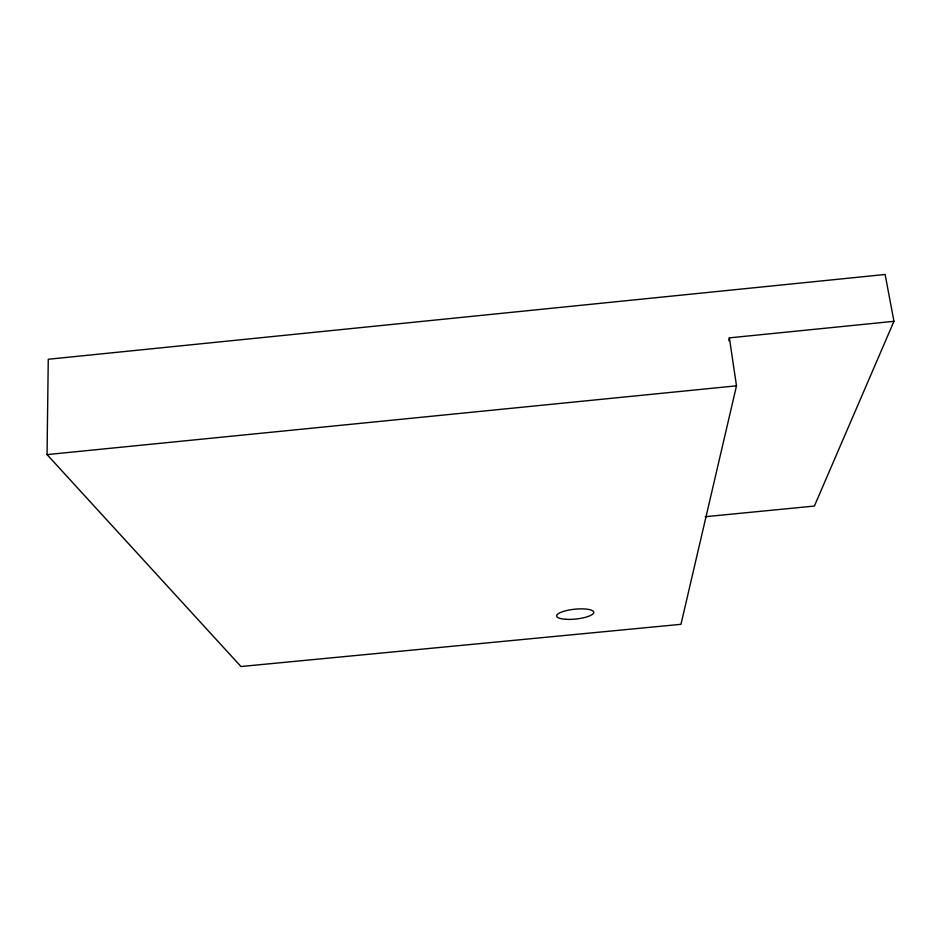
<?xml version="1.0" encoding="UTF-8"?>
<svg xmlns="http://www.w3.org/2000/svg" width="941" height="941" viewBox="0 0 941 941"><rect width="100%" height="100%" fill="white"/><g stroke="black" fill="none" stroke-linecap="round" stroke-linejoin="round"><path stroke-width="1.41" d="M893.95 321.316L729.369 337.866L736.497 385.834L680.966 624.318L240.967 666.522L47.05 454.597L48.262 359.262L885.128 274.478L893.95 321.316L814.388 506.058L705.209 516.715M728.781 340.724L729.369 337.866M47.05 454.597L736.497 385.834M565.847 619.296A18.632 4.94 -5.8 0 0 593.759 612.403A18.632 4.94 -5.8 0 0 566.047 610.674A18.632 4.94 -5.8 0 0 565.847 619.296"/></g></svg>
